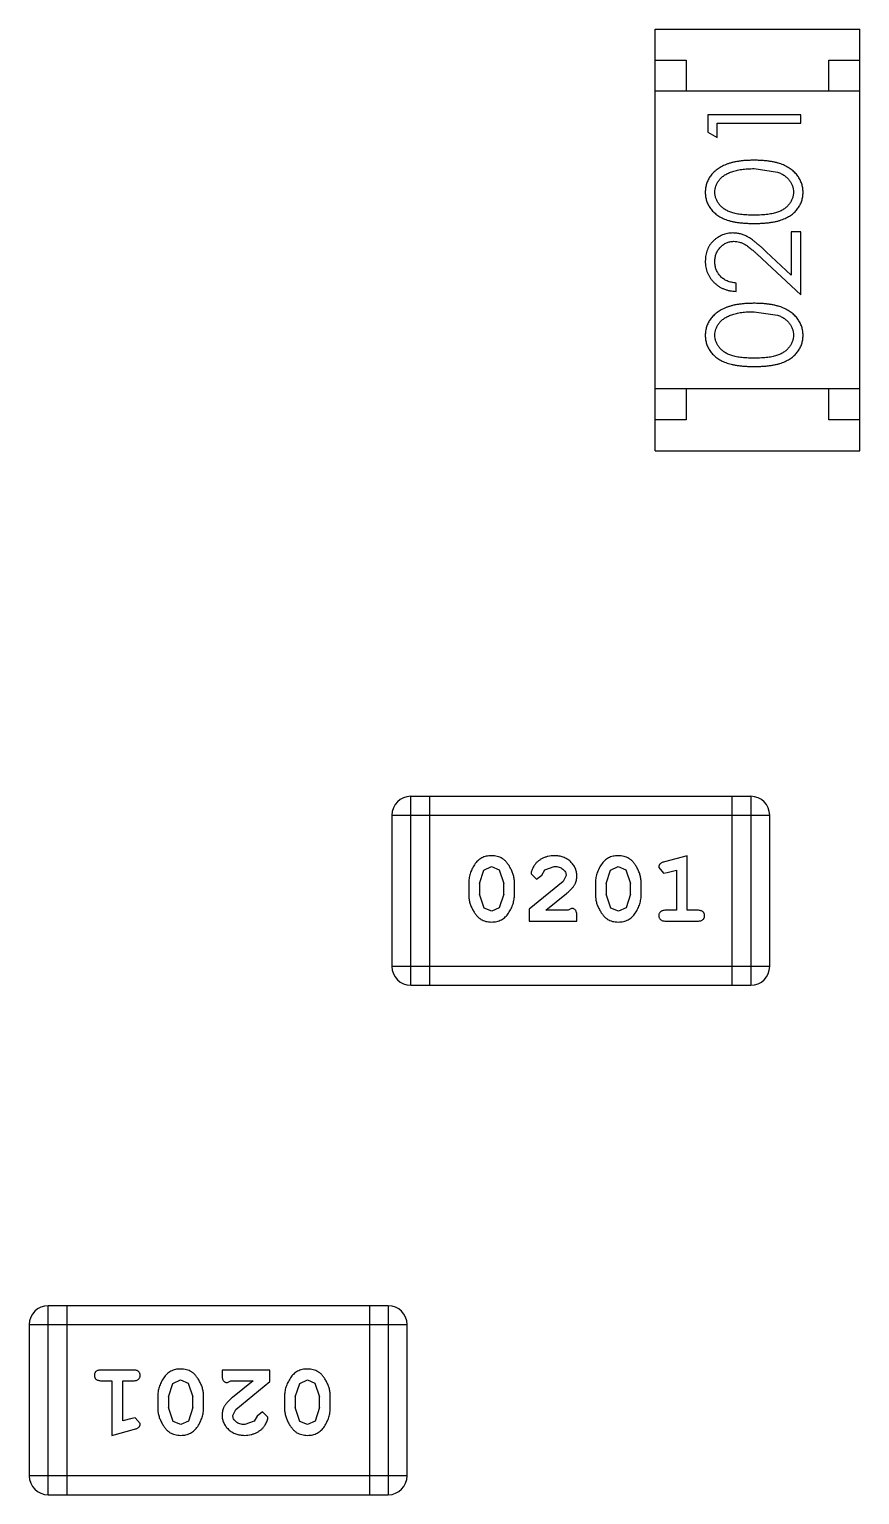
# Model space of a CAD drawing. Header units: inches. Extents: x 4.1 to 94, y -51.8 to -2.2.
# Drawn here: x 72.929 to 74.269, y -24.739 to -22.375 of the extents above; entities that cross this region are included whole.
import ezdxf

# ---------------------------------------------------------------- set-up
doc = ezdxf.new("R2010")
doc.units = ezdxf.units.IN
doc.header["$LTSCALE"] = 1.21
doc.header["$MEASUREMENT"] = 0
doc.layers.get('0').update_dxf_attribs({"linetype": 'CONTINUOUS'})

msp = doc.modelspace()

# ---------------------------------------------------------------- linework, layer by layer
at = {"color": 7, "linetype": 'Continuous'}
for p, q in [((73.9392, -23.0552), (73.9392, -22.3752)), ((73.9392, -22.3752), (74.2692, -22.3752)), ((74.2692, -23.0552), (74.2692, -22.3752)), ((73.9392, -22.4252), (73.9892, -22.4252)), ((73.9892, -22.4252), (73.9892, -22.4752)), ((74.2192, -22.4752), (74.2192, -22.4252)), ((74.2192, -22.4252), (74.2692, -22.4252)), ((74.2692, -22.4752), (73.9392, -22.4752)), ((74.024, -22.5134), (74.024, -22.5411)), ((74.174, -22.5134), (74.024, -22.5134)), ((74.0393, -22.5499), (74.0393, -22.5268)), ((74.0393, -22.5268), (74.174, -22.5268)), ((74.174, -22.5268), (74.174, -22.5134)), ((74.024, -22.5411), (74.0393, -22.5499)), ((74.099, -22.5999), (74.1367, -22.6056)), ((74.1586, -22.7018), (74.1586, -22.7716)), ((74.174, -22.7018), (74.1586, -22.7018)), ((74.174, -22.8037), (74.174, -22.7018)), ((74.1586, -22.7716), (74.1185, -22.7341)), ((74.1119, -22.7456), (74.174, -22.8037)), ((74.0701, -22.798), (74.0701, -22.7845)), ((74.099, -22.8307), (74.1367, -22.8363)), ((74.2692, -22.9552), (73.9392, -22.9552)), ((73.9892, -22.9552), (73.9892, -23.0052)), ((74.2192, -23.0052), (74.2192, -22.9552)), ((73.9892, -23.0052), (73.9392, -23.0052)), ((74.2692, -23.0052), (74.2192, -23.0052)), ((73.9392, -23.0552), (74.2692, -23.0552)), ((73.5449, -23.9174), (73.5449, -23.6126)), ((74.0935, -23.6126), (73.5449, -23.6126)), ((73.5754, -23.9174), (73.5754, -23.6126)), ((74.063, -23.6126), (74.063, -23.9174)), ((74.0935, -23.6126), (74.0935, -23.9174)), ((73.5144, -23.643), (73.5144, -23.8869)), ((73.5144, -23.643), (74.124, -23.643)), ((74.124, -23.8869), (74.124, -23.643)), ((73.9907, -23.7083), (73.9541, -23.7182)), ((73.9907, -23.7964), (73.9907, -23.7083)), ((73.6556, -23.7532), (73.6628, -23.7314)), ((73.6628, -23.7314), (73.6752, -23.7256)), ((73.6752, -23.7256), (73.6873, -23.7309)), ((73.6873, -23.7309), (73.6949, -23.7532)), ((73.7563, -23.7395), (73.7612, -23.731)), ((73.7612, -23.731), (73.7761, -23.7256)), ((73.8601, -23.7532), (73.8674, -23.7314)), ((73.8674, -23.7314), (73.8797, -23.7256)), ((73.8797, -23.7256), (73.8919, -23.7309)), ((73.8919, -23.7309), (73.8994, -23.7532)), ((73.9451, -23.7274), (73.9529, -23.7366)), ((73.9584, -23.7356), (73.9734, -23.7315)), ((73.9734, -23.7315), (73.9734, -23.7964)), ((73.6383, -23.7529), (73.6383, -23.7707)), ((73.6556, -23.7532), (73.6556, -23.7704)), ((73.6949, -23.7704), (73.6949, -23.7532)), ((73.7122, -23.7707), (73.7122, -23.7529)), ((73.7908, -23.7499), (73.7358, -23.7948)), ((73.739, -23.7377), (73.7478, -23.7461)), ((73.7478, -23.7461), (73.7563, -23.7395)), ((73.7956, -23.7402), (73.7908, -23.7499)), ((73.8428, -23.7529), (73.8428, -23.7707)), ((73.8601, -23.7532), (73.8601, -23.7704)), ((73.8994, -23.7704), (73.8994, -23.7532)), ((73.9167, -23.7707), (73.9167, -23.7529)), ((73.9529, -23.7366), (73.9584, -23.7356)), ((73.6632, -23.7927), (73.6556, -23.7704)), ((73.6949, -23.7704), (73.6877, -23.7922)), ((73.7626, -23.7964), (73.7961, -23.7694)), ((73.8677, -23.7927), (73.8601, -23.7704)), ((73.8994, -23.7704), (73.8922, -23.7922)), ((73.6754, -23.798), (73.6632, -23.7927)), ((73.6877, -23.7922), (73.6754, -23.798)), ((73.7358, -23.7948), (73.7358, -23.8137)), ((73.7987, -23.7964), (73.7626, -23.7964)), ((73.8043, -23.7933), (73.7987, -23.7964)), ((73.8799, -23.798), (73.8677, -23.7927)), ((73.8922, -23.7922), (73.8799, -23.798)), ((73.9734, -23.7964), (73.9561, -23.7964)), ((74.008, -23.7964), (73.9907, -23.7964)), ((73.7358, -23.8137), (73.8129, -23.8137)), ((73.8129, -23.8137), (73.8129, -23.8059)), ((73.9561, -23.8137), (74.008, -23.8137)), ((74.124, -23.8869), (73.5144, -23.8869)), ((73.5449, -23.9174), (74.0935, -23.9174)), ((72.9598, -24.7391), (72.9598, -24.4343)), ((73.5085, -24.4343), (72.9598, -24.4343)), ((72.9903, -24.7391), (72.9903, -24.4343)), ((73.478, -24.4343), (73.478, -24.7391)), ((73.5085, -24.4343), (73.5085, -24.7391)), ((72.9293, -24.4648), (72.9293, -24.7087)), ((72.9293, -24.4648), (73.5389, -24.4648)), ((73.5389, -24.7087), (73.5389, -24.4648)), ((73.0973, -24.538), (73.0454, -24.538)), ((73.2404, -24.538), (73.2404, -24.5458)), ((73.3175, -24.538), (73.2404, -24.538)), ((73.3175, -24.5568), (73.3175, -24.538)), ((73.0454, -24.5553), (73.0627, -24.5553)), ((73.0627, -24.5553), (73.0627, -24.6434)), ((73.08, -24.6202), (73.08, -24.5553)), ((73.08, -24.5553), (73.0973, -24.5553)), ((73.1539, -24.5813), (73.1612, -24.5595)), ((73.1612, -24.5595), (73.1734, -24.5537)), ((73.1734, -24.5537), (73.1856, -24.559)), ((73.1856, -24.559), (73.1932, -24.5813)), ((73.2491, -24.5584), (73.2546, -24.5553)), ((73.2546, -24.5553), (73.2908, -24.5553)), ((73.2908, -24.5553), (73.2572, -24.5823)), ((73.2625, -24.6018), (73.3175, -24.5568)), ((73.3584, -24.5813), (73.3657, -24.5595)), ((73.3657, -24.5595), (73.378, -24.5537)), ((73.378, -24.5537), (73.3901, -24.559)), ((73.3901, -24.559), (73.3977, -24.5813)), ((73.1366, -24.581), (73.1366, -24.5988)), ((73.1539, -24.5813), (73.1539, -24.5985)), ((73.1932, -24.5985), (73.1932, -24.5813)), ((73.2105, -24.5988), (73.2105, -24.581)), ((73.3411, -24.581), (73.3411, -24.5988)), ((73.3584, -24.5813), (73.3584, -24.5985)), ((73.3977, -24.5985), (73.3977, -24.5813)), ((73.415, -24.5988), (73.415, -24.581)), ((73.1615, -24.6208), (73.1539, -24.5985)), ((73.1932, -24.5985), (73.186, -24.6203)), ((73.2577, -24.6115), (73.2625, -24.6018)), ((73.3055, -24.6056), (73.2971, -24.6122)), ((73.3144, -24.614), (73.3055, -24.6056)), ((73.366, -24.6208), (73.3584, -24.5985)), ((73.3977, -24.5985), (73.3905, -24.6203)), ((73.095, -24.6161), (73.08, -24.6202)), ((73.1004, -24.6151), (73.095, -24.6161)), ((73.1083, -24.6243), (73.1004, -24.6151)), ((73.1736, -24.6261), (73.1615, -24.6208)), ((73.186, -24.6203), (73.1736, -24.6261)), ((73.2921, -24.6207), (73.2772, -24.6261)), ((73.2971, -24.6122), (73.2921, -24.6207)), ((73.3781, -24.6261), (73.366, -24.6208)), ((73.3905, -24.6203), (73.3781, -24.6261)), ((73.0627, -24.6434), (73.0992, -24.6335)), ((73.5389, -24.7087), (72.9293, -24.7087)), ((72.9598, -24.7391), (73.5085, -24.7391))]:
    msp.add_line(p, q, dxfattribs=at)
for centre, start, end in [((73.5449, -23.643), 90, 180), ((74.0935, -23.643), 0, 90), ((73.5449, -23.8869), 180, 270), ((74.0935, -23.8869), 270, 0), ((72.9598, -24.4648), 90, 180), ((73.5085, -24.4648), 0, 90), ((72.9598, -24.7087), 180, 270), ((73.5085, -24.7087), 270, 0)]:
    msp.add_arc(centre, 0.0305, start, end, dxfattribs=at)
for points, knots in [([(74.099, -22.5864), (74.0967, -22.5865), (74.0922, -22.5865), (74.0857, -22.5868), (74.0795, -22.5873), (74.0736, -22.5881), (74.0681, -22.5891), (74.063, -22.5902), (74.0583, -22.5916), (74.0538, -22.5932), (74.0498, -22.595), (74.0459, -22.5969), (74.0424, -22.5991), (74.0391, -22.6013), (74.036, -22.6037), (74.0332, -22.6063), (74.0307, -22.609), (74.0285, -22.6119), (74.0265, -22.6149), (74.0248, -22.618), (74.0233, -22.6211), (74.0222, -22.6244), (74.0212, -22.6277), (74.0206, -22.6311), (74.0202, -22.6346), (74.0201, -22.637), (74.0201, -22.6382)], [0, 0, 0, 0, 0.065278, 0.127205, 0.186168, 0.241675, 0.294115, 0.343609, 0.390387, 0.434463, 0.476646, 0.517002, 0.555936, 0.593716, 0.630057, 0.665601, 0.700745, 0.734917, 0.768681, 0.802087, 0.834849, 0.867433, 0.900138, 0.932806, 0.966212, 1, 1, 1, 1]), ([(74.1778, -22.6382), (74.1778, -22.637), (74.1778, -22.6346), (74.1773, -22.6311), (74.1767, -22.6277), (74.1757, -22.6243), (74.1745, -22.6211), (74.1731, -22.6179), (74.1713, -22.6148), (74.1693, -22.6118), (74.1671, -22.6089), (74.1645, -22.6062), (74.1618, -22.6036), (74.1587, -22.6012), (74.1554, -22.5989), (74.1519, -22.5968), (74.1481, -22.5949), (74.144, -22.5931), (74.1396, -22.5915), (74.1348, -22.5902), (74.1298, -22.589), (74.1243, -22.5881), (74.1185, -22.5874), (74.1123, -22.5868), (74.1058, -22.5865), (74.1013, -22.5865), (74.099, -22.5864)], [0, 0, 0, 0, 0.033824, 0.067298, 0.10028, 0.133019, 0.165736, 0.198792, 0.232372, 0.266409, 0.301016, 0.336196, 0.371972, 0.408574, 0.446394, 0.485225, 0.525372, 0.567224, 0.611081, 0.65775, 0.70702, 0.759235, 0.814484, 0.873227, 0.934937, 1, 1, 1, 1]), ([(74.0355, -22.6378), (74.0356, -22.6361), (74.0358, -22.6328), (74.037, -22.628), (74.0391, -22.6233), (74.0415, -22.6196), (74.0438, -22.6167), (74.0458, -22.6147), (74.048, -22.6127), (74.0505, -22.6109), (74.0532, -22.6092), (74.0561, -22.6077), (74.0593, -22.6062), (74.0627, -22.6049), (74.0664, -22.6037), (74.0703, -22.6027), (74.0745, -22.6019), (74.0789, -22.6011), (74.0836, -22.6006), (74.0885, -22.6001), (74.0936, -22.6), (74.0972, -22.5999), (74.099, -22.5999)], [0, 0, 0, 0, 0.059689, 0.119507, 0.181075, 0.246162, 0.279894, 0.314468, 0.350403, 0.387474, 0.426147, 0.466624, 0.508745, 0.553328, 0.600058, 0.649177, 0.700552, 0.754894, 0.811825, 0.871514, 0.934319, 1, 1, 1, 1]), ([(74.1367, -22.6056), (74.1377, -22.606), (74.1398, -22.6067), (74.1427, -22.6081), (74.1454, -22.6095), (74.1479, -22.6111), (74.1503, -22.6129), (74.1524, -22.6147), (74.1543, -22.6167), (74.1565, -22.6195), (74.1589, -22.6232), (74.1609, -22.6279), (74.1622, -22.6328), (74.1624, -22.6361), (74.1624, -22.6378)], [0, 0, 0, 0, 0.075949, 0.148549, 0.218996, 0.286119, 0.351826, 0.416074, 0.478265, 0.540325, 0.660405, 0.774606, 0.887187, 1, 1, 1, 1]), ([(74.0201, -22.6382), (74.0201, -22.6394), (74.0202, -22.6417), (74.0206, -22.6452), (74.0212, -22.6486), (74.0222, -22.6518), (74.0233, -22.6551), (74.0248, -22.6582), (74.0265, -22.6612), (74.0285, -22.6642), (74.0307, -22.667), (74.0331, -22.6696), (74.0359, -22.6721), (74.0388, -22.6744), (74.042, -22.6766), (74.0455, -22.6786), (74.0492, -22.6804), (74.0531, -22.6821), (74.0574, -22.6836), (74.0621, -22.6849), (74.0672, -22.686), (74.0728, -22.6868), (74.0788, -22.6875), (74.0851, -22.688), (74.0919, -22.6883), (74.0966, -22.6883), (74.099, -22.6884)], [0, 0, 0, 0, 0.033742, 0.066533, 0.099153, 0.13154, 0.164087, 0.196563, 0.229707, 0.263315, 0.297504, 0.331686, 0.366482, 0.4021, 0.438958, 0.476748, 0.515985, 0.556589, 0.599519, 0.645765, 0.695487, 0.748721, 0.805687, 0.866754, 0.931405, 1, 1, 1, 1]), ([(74.099, -22.6749), (74.0969, -22.6749), (74.093, -22.6749), (74.0874, -22.6746), (74.0821, -22.6743), (74.0772, -22.6738), (74.0727, -22.6732), (74.0685, -22.6723), (74.0648, -22.6714), (74.0614, -22.6703), (74.0582, -22.6691), (74.0553, -22.6677), (74.0526, -22.6662), (74.0501, -22.6646), (74.0478, -22.6629), (74.0457, -22.661), (74.0437, -22.659), (74.0415, -22.6561), (74.0391, -22.6523), (74.037, -22.6476), (74.0358, -22.6427), (74.0356, -22.6394), (74.0355, -22.6378)], [0, 0, 0, 0, 0.073302, 0.142286, 0.206253, 0.266017, 0.321612, 0.372532, 0.419497, 0.462398, 0.502825, 0.541489, 0.579034, 0.615143, 0.650298, 0.684912, 0.718701, 0.752189, 0.817245, 0.879117, 0.939613, 1, 1, 1, 1]), ([(74.1624, -22.6378), (74.1623, -22.6394), (74.1622, -22.6427), (74.1609, -22.6476), (74.1588, -22.6523), (74.1564, -22.6561), (74.1541, -22.6589), (74.1522, -22.661), (74.15, -22.6629), (74.1477, -22.6647), (74.1452, -22.6663), (74.1425, -22.6678), (74.1396, -22.6691), (74.1365, -22.6704), (74.1331, -22.6715), (74.1293, -22.6724), (74.1252, -22.6731), (74.1207, -22.6738), (74.1158, -22.6743), (74.1105, -22.6746), (74.1049, -22.6749), (74.101, -22.6749), (74.099, -22.6749)], [0, 0, 0, 0, 0.060034, 0.120278, 0.182348, 0.247919, 0.281641, 0.315701, 0.350322, 0.385703, 0.421819, 0.459196, 0.497866, 0.538301, 0.58121, 0.628183, 0.679403, 0.734699, 0.794074, 0.858416, 0.927049, 1, 1, 1, 1]), ([(74.099, -22.6884), (74.1014, -22.6883), (74.106, -22.6883), (74.1128, -22.688), (74.1192, -22.6875), (74.1251, -22.6868), (74.1306, -22.6859), (74.1358, -22.6848), (74.1405, -22.6835), (74.1448, -22.682), (74.1488, -22.6803), (74.1526, -22.6785), (74.156, -22.6764), (74.1592, -22.6743), (74.1622, -22.672), (74.1649, -22.6695), (74.1674, -22.6668), (74.1696, -22.664), (74.1715, -22.6611), (74.1732, -22.6581), (74.1746, -22.655), (74.1758, -22.6518), (74.1767, -22.6485), (74.1773, -22.6452), (74.1777, -22.6417), (74.1778, -22.6394), (74.1778, -22.6382)], [0, 0, 0, 0, 0.068113, 0.132564, 0.193427, 0.250218, 0.303569, 0.353576, 0.400235, 0.443586, 0.484619, 0.524292, 0.56238, 0.599049, 0.63494, 0.669782, 0.704009, 0.737842, 0.771098, 0.803896, 0.836415, 0.868639, 0.900715, 0.933378, 0.966213, 1, 1, 1, 1]), ([(74.0647, -22.7037), (74.0632, -22.7038), (74.0603, -22.7039), (74.056, -22.7045), (74.0518, -22.7055), (74.0478, -22.7068), (74.044, -22.7086), (74.0403, -22.7108), (74.0367, -22.7133), (74.0334, -22.7162), (74.0302, -22.7194), (74.0275, -22.723), (74.0252, -22.7267), (74.0233, -22.7307), (74.0219, -22.735), (74.0209, -22.7395), (74.0202, -22.7442), (74.0202, -22.7474), (74.0201, -22.7491)], [0, 0, 0, 0, 0.06271, 0.123347, 0.183401, 0.242828, 0.302097, 0.36242, 0.423725, 0.487032, 0.550491, 0.612709, 0.674265, 0.73617, 0.799211, 0.863483, 0.930525, 1, 1, 1, 1]), ([(74.0355, -22.7498), (74.0355, -22.7486), (74.0356, -22.7464), (74.036, -22.7432), (74.0367, -22.7401), (74.0377, -22.7371), (74.039, -22.7343), (74.0405, -22.7316), (74.0424, -22.729), (74.0444, -22.7266), (74.0467, -22.7244), (74.0492, -22.7225), (74.0517, -22.7209), (74.0543, -22.7195), (74.0571, -22.7185), (74.0599, -22.7178), (74.0629, -22.7173), (74.0649, -22.7172), (74.0659, -22.7172)], [0, 0, 0, 0, 0.068027, 0.133505, 0.19695, 0.26027, 0.322741, 0.384982, 0.448465, 0.513424, 0.578224, 0.640011, 0.700094, 0.760067, 0.819012, 0.877878, 0.938035, 1, 1, 1, 1]), ([(74.1185, -22.7341), (74.117, -22.7327), (74.114, -22.7299), (74.1097, -22.7259), (74.1055, -22.7224), (74.1016, -22.7192), (74.098, -22.7163), (74.0946, -22.7139), (74.0915, -22.7118), (74.0877, -22.7094), (74.0829, -22.7071), (74.077, -22.7052), (74.0709, -22.704), (74.0668, -22.7038), (74.0647, -22.7037)], [0, 0, 0, 0, 0.09953, 0.192079, 0.277712, 0.357454, 0.429648, 0.495771, 0.555538, 0.608657, 0.707578, 0.804328, 0.901298, 1, 1, 1, 1]), ([(74.0659, -22.7172), (74.0675, -22.7173), (74.0708, -22.7174), (74.0756, -22.7184), (74.0802, -22.7201), (74.084, -22.7221), (74.0871, -22.7242), (74.0898, -22.726), (74.0927, -22.7284), (74.096, -22.731), (74.0996, -22.7341), (74.1034, -22.7376), (74.1076, -22.7414), (74.1104, -22.7442), (74.1119, -22.7456)], [0, 0, 0, 0, 0.088014, 0.174976, 0.2638, 0.355443, 0.406413, 0.465519, 0.533076, 0.609353, 0.693899, 0.787171, 0.889197, 1, 1, 1, 1]), ([(74.0201, -22.7491), (74.0201, -22.7507), (74.0202, -22.754), (74.0209, -22.7589), (74.022, -22.7635), (74.0235, -22.7679), (74.0256, -22.7721), (74.028, -22.7761), (74.0308, -22.78), (74.0341, -22.7835), (74.0377, -22.7868), (74.0416, -22.7897), (74.0458, -22.7921), (74.0502, -22.7941), (74.0548, -22.7958), (74.0597, -22.7969), (74.0648, -22.7977), (74.0683, -22.7979), (74.0701, -22.798)], [0, 0, 0, 0, 0.06445, 0.126725, 0.187421, 0.247417, 0.306749, 0.366595, 0.427749, 0.490235, 0.553031, 0.614805, 0.676505, 0.738096, 0.801021, 0.864897, 0.931209, 1, 1, 1, 1]), ([(74.0701, -22.7845), (74.0688, -22.7844), (74.0662, -22.7841), (74.0624, -22.7834), (74.0588, -22.7825), (74.0555, -22.7812), (74.0524, -22.7797), (74.0496, -22.778), (74.0469, -22.776), (74.0446, -22.7737), (74.0424, -22.7712), (74.0406, -22.7686), (74.039, -22.7659), (74.0377, -22.7629), (74.0367, -22.7598), (74.036, -22.7566), (74.0356, -22.7532), (74.0355, -22.7509), (74.0355, -22.7498)], [0, 0, 0, 0, 0.073648, 0.143686, 0.210962, 0.275557, 0.338064, 0.399311, 0.4594, 0.51934, 0.579024, 0.637809, 0.695959, 0.754122, 0.813113, 0.873453, 0.935561, 1, 1, 1, 1]), ([(74.099, -22.8172), (74.0967, -22.8172), (74.0922, -22.8173), (74.0857, -22.8176), (74.0795, -22.8181), (74.0736, -22.8189), (74.0681, -22.8198), (74.063, -22.821), (74.0583, -22.8224), (74.0538, -22.824), (74.0498, -22.8258), (74.0459, -22.8277), (74.0424, -22.8298), (74.0391, -22.8321), (74.036, -22.8345), (74.0332, -22.8371), (74.0307, -22.8398), (74.0285, -22.8427), (74.0265, -22.8456), (74.0248, -22.8487), (74.0233, -22.8519), (74.0222, -22.8552), (74.0212, -22.8585), (74.0206, -22.8619), (74.0202, -22.8654), (74.0201, -22.8678), (74.0201, -22.869)], [0, 0, 0, 0, 0.065278, 0.127205, 0.186168, 0.241675, 0.294115, 0.343609, 0.390387, 0.434463, 0.476646, 0.517002, 0.555936, 0.593716, 0.630057, 0.665601, 0.700745, 0.734917, 0.768681, 0.802087, 0.834849, 0.867433, 0.900138, 0.932806, 0.966212, 1, 1, 1, 1]), ([(74.0355, -22.8685), (74.0356, -22.8669), (74.0358, -22.8636), (74.037, -22.8588), (74.0391, -22.8541), (74.0415, -22.8503), (74.0438, -22.8475), (74.0458, -22.8454), (74.048, -22.8435), (74.0505, -22.8417), (74.0532, -22.84), (74.0561, -22.8384), (74.0593, -22.837), (74.0627, -22.8357), (74.0664, -22.8345), (74.0703, -22.8334), (74.0745, -22.8326), (74.0789, -22.8319), (74.0836, -22.8314), (74.0885, -22.8309), (74.0936, -22.8307), (74.0972, -22.8307), (74.099, -22.8307)], [0, 0, 0, 0, 0.059689, 0.119507, 0.181075, 0.246162, 0.279894, 0.314468, 0.350403, 0.387474, 0.426147, 0.466624, 0.508745, 0.553328, 0.600058, 0.649177, 0.700552, 0.754894, 0.811825, 0.871514, 0.934319, 1, 1, 1, 1]), ([(74.1778, -22.869), (74.1778, -22.8678), (74.1778, -22.8654), (74.1773, -22.8619), (74.1767, -22.8585), (74.1757, -22.8551), (74.1745, -22.8519), (74.1731, -22.8487), (74.1713, -22.8456), (74.1693, -22.8426), (74.1671, -22.8397), (74.1645, -22.8369), (74.1618, -22.8343), (74.1587, -22.8319), (74.1554, -22.8297), (74.1519, -22.8276), (74.1481, -22.8257), (74.144, -22.8239), (74.1396, -22.8223), (74.1348, -22.821), (74.1298, -22.8198), (74.1243, -22.8188), (74.1185, -22.8181), (74.1123, -22.8176), (74.1058, -22.8173), (74.1013, -22.8172), (74.099, -22.8172)], [0, 0, 0, 0, 0.033824, 0.067298, 0.10028, 0.133019, 0.165736, 0.198792, 0.232372, 0.266409, 0.301016, 0.336196, 0.371972, 0.408574, 0.446394, 0.485225, 0.525372, 0.567224, 0.611081, 0.65775, 0.70702, 0.759235, 0.814484, 0.873227, 0.934937, 1, 1, 1, 1]), ([(74.1367, -22.8363), (74.1377, -22.8367), (74.1398, -22.8375), (74.1427, -22.8388), (74.1454, -22.8403), (74.1479, -22.8419), (74.1503, -22.8436), (74.1524, -22.8455), (74.1543, -22.8475), (74.1565, -22.8503), (74.1589, -22.854), (74.1609, -22.8587), (74.1622, -22.8636), (74.1624, -22.8669), (74.1624, -22.8685)], [0, 0, 0, 0, 0.075949, 0.148549, 0.218996, 0.286119, 0.351826, 0.416074, 0.478265, 0.540325, 0.660405, 0.774606, 0.887187, 1, 1, 1, 1]), ([(74.0201, -22.869), (74.0201, -22.8702), (74.0202, -22.8725), (74.0206, -22.876), (74.0212, -22.8793), (74.0222, -22.8826), (74.0233, -22.8858), (74.0248, -22.8889), (74.0265, -22.892), (74.0285, -22.8949), (74.0307, -22.8977), (74.0331, -22.9004), (74.0359, -22.9029), (74.0388, -22.9052), (74.042, -22.9073), (74.0455, -22.9094), (74.0492, -22.9112), (74.0531, -22.9129), (74.0574, -22.9143), (74.0621, -22.9156), (74.0672, -22.9167), (74.0728, -22.9176), (74.0788, -22.9183), (74.0851, -22.9188), (74.0919, -22.9191), (74.0966, -22.9191), (74.099, -22.9191)], [0, 0, 0, 0, 0.033742, 0.066533, 0.099153, 0.13154, 0.164087, 0.196563, 0.229707, 0.263315, 0.297504, 0.331686, 0.366482, 0.4021, 0.438958, 0.476748, 0.515985, 0.556589, 0.599519, 0.645765, 0.695487, 0.748721, 0.805687, 0.866754, 0.931405, 1, 1, 1, 1]), ([(74.099, -22.9057), (74.0969, -22.9057), (74.093, -22.9057), (74.0874, -22.9054), (74.0821, -22.9051), (74.0772, -22.9045), (74.0727, -22.9039), (74.0685, -22.9031), (74.0648, -22.9022), (74.0614, -22.9011), (74.0582, -22.8999), (74.0553, -22.8985), (74.0526, -22.897), (74.0501, -22.8954), (74.0478, -22.8936), (74.0457, -22.8917), (74.0437, -22.8897), (74.0415, -22.8869), (74.0391, -22.8831), (74.037, -22.8784), (74.0358, -22.8735), (74.0356, -22.8702), (74.0355, -22.8685)], [0, 0, 0, 0, 0.073302, 0.142286, 0.206253, 0.266017, 0.321612, 0.372532, 0.419497, 0.462398, 0.502825, 0.541489, 0.579034, 0.615143, 0.650298, 0.684912, 0.718701, 0.752189, 0.817245, 0.879117, 0.939613, 1, 1, 1, 1]), ([(74.1624, -22.8685), (74.1623, -22.8702), (74.1622, -22.8735), (74.1609, -22.8784), (74.1588, -22.8831), (74.1564, -22.8869), (74.1541, -22.8897), (74.1522, -22.8918), (74.15, -22.8937), (74.1477, -22.8954), (74.1452, -22.8971), (74.1425, -22.8985), (74.1396, -22.8999), (74.1365, -22.9011), (74.1331, -22.9022), (74.1293, -22.9031), (74.1252, -22.9039), (74.1207, -22.9046), (74.1158, -22.905), (74.1105, -22.9054), (74.1049, -22.9057), (74.101, -22.9057), (74.099, -22.9057)], [0, 0, 0, 0, 0.060034, 0.120278, 0.182348, 0.247919, 0.281641, 0.315701, 0.350322, 0.385703, 0.421819, 0.459196, 0.497866, 0.538301, 0.58121, 0.628183, 0.679403, 0.734699, 0.794074, 0.858416, 0.927049, 1, 1, 1, 1]), ([(74.099, -22.9191), (74.1014, -22.9191), (74.106, -22.9191), (74.1128, -22.9188), (74.1192, -22.9183), (74.1251, -22.9176), (74.1306, -22.9167), (74.1358, -22.9156), (74.1405, -22.9143), (74.1448, -22.9128), (74.1488, -22.9111), (74.1526, -22.9092), (74.156, -22.9072), (74.1592, -22.905), (74.1622, -22.9027), (74.1649, -22.9003), (74.1674, -22.8976), (74.1696, -22.8948), (74.1715, -22.8919), (74.1732, -22.8889), (74.1746, -22.8858), (74.1758, -22.8826), (74.1767, -22.8793), (74.1773, -22.876), (74.1777, -22.8725), (74.1778, -22.8702), (74.1778, -22.869)], [0, 0, 0, 0, 0.068113, 0.132564, 0.193427, 0.250218, 0.303569, 0.353576, 0.400235, 0.443586, 0.484619, 0.524292, 0.56238, 0.599049, 0.63494, 0.669782, 0.704009, 0.737842, 0.771098, 0.803896, 0.836415, 0.868639, 0.900715, 0.933378, 0.966213, 1, 1, 1, 1]), ([(73.6751, -23.7083), (73.6736, -23.7084), (73.6708, -23.7084), (73.6668, -23.7092), (73.6629, -23.7103), (73.6593, -23.7119), (73.656, -23.7139), (73.653, -23.7164), (73.6502, -23.7194), (73.6477, -23.7228), (73.6455, -23.7264), (73.6436, -23.7301), (73.642, -23.7338), (73.6406, -23.7375), (73.6396, -23.7413), (73.6388, -23.7452), (73.6384, -23.749), (73.6383, -23.7516), (73.6383, -23.7529)], [0, 0, 0, 0, 0.06692, 0.130834, 0.19258, 0.252759, 0.312631, 0.373411, 0.436359, 0.501894, 0.568244, 0.632472, 0.69556, 0.757163, 0.818592, 0.878885, 0.939235, 1, 1, 1, 1]), ([(73.7122, -23.7529), (73.7122, -23.7519), (73.7122, -23.7497), (73.7119, -23.7465), (73.7113, -23.7434), (73.7107, -23.7403), (73.7097, -23.7372), (73.7086, -23.7342), (73.7073, -23.7313), (73.7058, -23.7284), (73.7042, -23.7257), (73.7026, -23.7231), (73.7009, -23.7208), (73.6993, -23.7187), (73.6976, -23.7168), (73.6959, -23.7152), (73.6941, -23.7137), (73.6918, -23.7122), (73.6886, -23.7106), (73.6844, -23.7093), (73.6799, -23.7085), (73.6767, -23.7084), (73.6751, -23.7083)], [0, 0, 0, 0, 0.049855, 0.099516, 0.148482, 0.19758, 0.246804, 0.296268, 0.346517, 0.397047, 0.446826, 0.49336, 0.537801, 0.579207, 0.617974, 0.654833, 0.689171, 0.722088, 0.786392, 0.853518, 0.924186, 1, 1, 1, 1]), ([(73.7762, -23.7083), (73.7745, -23.7084), (73.7712, -23.7085), (73.7662, -23.7094), (73.7615, -23.7108), (73.757, -23.7128), (73.7529, -23.7152), (73.7492, -23.7181), (73.7461, -23.7213), (73.7435, -23.7249), (73.7416, -23.7285), (73.7401, -23.7318), (73.7392, -23.7348), (73.739, -23.7368), (73.739, -23.7377)], [0, 0, 0, 0, 0.098286, 0.193983, 0.289056, 0.384352, 0.477435, 0.566197, 0.652355, 0.737986, 0.818188, 0.887401, 0.94802, 1, 1, 1, 1]), ([(73.8129, -23.7411), (73.8129, -23.74), (73.8128, -23.7378), (73.8123, -23.7345), (73.8115, -23.7314), (73.8104, -23.7285), (73.8089, -23.7256), (73.8071, -23.7229), (73.805, -23.7203), (73.8026, -23.7179), (73.8, -23.7156), (73.7971, -23.7137), (73.7941, -23.712), (73.7909, -23.7106), (73.7875, -23.7096), (73.7839, -23.7088), (73.7801, -23.7084), (73.7775, -23.7084), (73.7762, -23.7083)], [0, 0, 0, 0, 0.060981, 0.120256, 0.178148, 0.236115, 0.293993, 0.352864, 0.413358, 0.476056, 0.539296, 0.602396, 0.665116, 0.728325, 0.792919, 0.859317, 0.928302, 1, 1, 1, 1]), ([(73.8796, -23.7083), (73.8782, -23.7084), (73.8753, -23.7084), (73.8713, -23.7092), (73.8674, -23.7103), (73.8638, -23.7119), (73.8606, -23.7139), (73.8575, -23.7164), (73.8547, -23.7194), (73.8523, -23.7228), (73.8501, -23.7264), (73.8481, -23.7301), (73.8465, -23.7338), (73.8451, -23.7375), (73.8441, -23.7413), (73.8433, -23.7452), (73.8429, -23.749), (73.8428, -23.7516), (73.8428, -23.7529)], [0, 0, 0, 0, 0.06692, 0.130834, 0.19258, 0.252759, 0.312631, 0.373411, 0.436359, 0.501894, 0.568244, 0.632472, 0.69556, 0.757163, 0.818592, 0.878885, 0.939235, 1, 1, 1, 1]), ([(73.9167, -23.7529), (73.9167, -23.7519), (73.9167, -23.7497), (73.9164, -23.7465), (73.9158, -23.7434), (73.9152, -23.7403), (73.9143, -23.7372), (73.9131, -23.7342), (73.9119, -23.7313), (73.9104, -23.7284), (73.9087, -23.7257), (73.9071, -23.7231), (73.9055, -23.7208), (73.9038, -23.7187), (73.9021, -23.7168), (73.9004, -23.7152), (73.8986, -23.7137), (73.8963, -23.7122), (73.8931, -23.7106), (73.8889, -23.7093), (73.8844, -23.7085), (73.8812, -23.7084), (73.8796, -23.7083)], [0, 0, 0, 0, 0.049855, 0.099516, 0.148482, 0.19758, 0.246804, 0.296268, 0.346517, 0.397047, 0.446826, 0.49336, 0.537801, 0.579207, 0.617974, 0.654833, 0.689171, 0.722088, 0.786392, 0.853518, 0.924186, 1, 1, 1, 1]), ([(73.7761, -23.7256), (73.7775, -23.7257), (73.7802, -23.7258), (73.784, -23.7266), (73.7874, -23.728), (73.7903, -23.7299), (73.7926, -23.7322), (73.7944, -23.7346), (73.7954, -23.7374), (73.7955, -23.7392), (73.7956, -23.7402)], [0, 0, 0, 0, 0.156344, 0.299348, 0.4327, 0.561, 0.682299, 0.791883, 0.89611, 1, 1, 1, 1]), ([(73.9541, -23.7182), (73.9532, -23.7185), (73.9517, -23.7189), (73.9496, -23.7198), (73.948, -23.7207), (73.9468, -23.7217), (73.946, -23.7229), (73.9454, -23.7242), (73.9451, -23.7257), (73.9451, -23.7268), (73.9451, -23.7274)], [0, 0, 0, 0, 0.187321, 0.344927, 0.475328, 0.579604, 0.674244, 0.773631, 0.882025, 1, 1, 1, 1]), ([(73.7961, -23.7694), (73.797, -23.7686), (73.7987, -23.7671), (73.8011, -23.7649), (73.8032, -23.7628), (73.8051, -23.7608), (73.8067, -23.7589), (73.808, -23.7572), (73.8092, -23.7555), (73.8103, -23.7535), (73.8113, -23.7509), (73.8123, -23.7478), (73.8128, -23.7445), (73.8129, -23.7422), (73.8129, -23.7411)], [0, 0, 0, 0, 0.103002, 0.197728, 0.285279, 0.365235, 0.437224, 0.502446, 0.560545, 0.611446, 0.707576, 0.80349, 0.900532, 1, 1, 1, 1]), ([(73.6383, -23.7707), (73.6383, -23.7718), (73.6383, -23.7739), (73.6387, -23.7771), (73.6391, -23.7802), (73.6398, -23.7833), (73.6407, -23.7863), (73.6418, -23.7893), (73.6431, -23.7923), (73.6446, -23.7952), (73.6461, -23.7979), (73.6478, -23.8004), (73.6494, -23.8028), (73.6511, -23.8049), (73.6528, -23.8067), (73.6545, -23.8084), (73.6562, -23.8098), (73.6586, -23.8114), (73.6617, -23.813), (73.6659, -23.8143), (73.6705, -23.8152), (73.6737, -23.8153), (73.6753, -23.8153)], [0, 0, 0, 0, 0.049886, 0.09882, 0.148132, 0.19689, 0.246038, 0.295176, 0.345305, 0.395692, 0.445312, 0.491875, 0.535813, 0.577009, 0.616081, 0.652689, 0.687585, 0.720206, 0.785062, 0.85223, 0.923759, 1, 1, 1, 1]), ([(73.6753, -23.8153), (73.6768, -23.8153), (73.6796, -23.8152), (73.6837, -23.8145), (73.6875, -23.8134), (73.6911, -23.8118), (73.6944, -23.8097), (73.6975, -23.8072), (73.7003, -23.8043), (73.7027, -23.8009), (73.7049, -23.7973), (73.7069, -23.7936), (73.7085, -23.7899), (73.7099, -23.7861), (73.7109, -23.7823), (73.7117, -23.7785), (73.7121, -23.7746), (73.7122, -23.772), (73.7122, -23.7707)], [0, 0, 0, 0, 0.067217, 0.131051, 0.19272, 0.252824, 0.312745, 0.373449, 0.436041, 0.501494, 0.567761, 0.632087, 0.695096, 0.757109, 0.817993, 0.878657, 0.939311, 1, 1, 1, 1]), ([(73.8428, -23.7707), (73.8428, -23.7718), (73.8429, -23.7739), (73.8432, -23.7771), (73.8436, -23.7802), (73.8443, -23.7833), (73.8452, -23.7863), (73.8464, -23.7893), (73.8476, -23.7923), (73.8491, -23.7952), (73.8507, -23.7979), (73.8523, -23.8004), (73.8539, -23.8028), (73.8556, -23.8049), (73.8573, -23.8067), (73.859, -23.8084), (73.8607, -23.8098), (73.8631, -23.8114), (73.8662, -23.813), (73.8704, -23.8143), (73.875, -23.8152), (73.8782, -23.8153), (73.8798, -23.8153)], [0, 0, 0, 0, 0.049886, 0.09882, 0.148132, 0.19689, 0.246038, 0.295176, 0.345305, 0.395692, 0.445312, 0.491875, 0.535813, 0.577009, 0.616081, 0.652689, 0.687585, 0.720206, 0.785062, 0.85223, 0.923759, 1, 1, 1, 1]), ([(73.8798, -23.8153), (73.8813, -23.8153), (73.8841, -23.8152), (73.8882, -23.8145), (73.892, -23.8134), (73.8956, -23.8118), (73.8989, -23.8097), (73.902, -23.8072), (73.9048, -23.8043), (73.9072, -23.8009), (73.9094, -23.7973), (73.9114, -23.7936), (73.913, -23.7899), (73.9144, -23.7861), (73.9154, -23.7823), (73.9162, -23.7785), (73.9166, -23.7746), (73.9167, -23.772), (73.9167, -23.7707)], [0, 0, 0, 0, 0.067217, 0.131051, 0.19272, 0.252824, 0.312745, 0.373449, 0.436041, 0.501494, 0.567761, 0.632087, 0.695096, 0.757109, 0.817993, 0.878657, 0.939311, 1, 1, 1, 1]), ([(73.8129, -23.8059), (73.8129, -23.8048), (73.8128, -23.8028), (73.8124, -23.8001), (73.8117, -23.7979), (73.8107, -23.7961), (73.8094, -23.7948), (73.8078, -23.7939), (73.8061, -23.7934), (73.8049, -23.7933), (73.8043, -23.7933)], [0, 0, 0, 0, 0.1844, 0.34094, 0.473574, 0.586824, 0.690029, 0.789175, 0.890445, 1, 1, 1, 1]), ([(73.9561, -23.7964), (73.9552, -23.7964), (73.9535, -23.7965), (73.9512, -23.7969), (73.9492, -23.7977), (73.9476, -23.7988), (73.9465, -23.8001), (73.9456, -23.8016), (73.9451, -23.8033), (73.9451, -23.8045), (73.9451, -23.8051)], [0, 0, 0, 0, 0.169102, 0.317658, 0.446239, 0.563118, 0.671828, 0.776546, 0.884858, 1, 1, 1, 1]), ([(73.9451, -23.8051), (73.9451, -23.8057), (73.9451, -23.8069), (73.9457, -23.8086), (73.9465, -23.8101), (73.9476, -23.8114), (73.9492, -23.8125), (73.9512, -23.8132), (73.9535, -23.8137), (73.9552, -23.8137), (73.9561, -23.8137)], [0, 0, 0, 0, 0.115051, 0.223278, 0.329269, 0.437893, 0.554681, 0.682591, 0.83103, 1, 1, 1, 1]), ([(74.019, -23.8051), (74.019, -23.8045), (74.0189, -23.8033), (74.0184, -23.8016), (74.0175, -23.8001), (74.0164, -23.7988), (74.0148, -23.7977), (74.0129, -23.7969), (74.0106, -23.7965), (74.0089, -23.7964), (74.008, -23.7964)], [0, 0, 0, 0, 0.11517, 0.223509, 0.328254, 0.438012, 0.553651, 0.682263, 0.830856, 1, 1, 1, 1]), ([(74.008, -23.8137), (74.0089, -23.8137), (74.0106, -23.8137), (74.0129, -23.8132), (74.0148, -23.8125), (74.0164, -23.8114), (74.0176, -23.8101), (74.0184, -23.8086), (74.0189, -23.8069), (74.019, -23.8057), (74.019, -23.8051)], [0, 0, 0, 0, 0.169012, 0.317488, 0.445429, 0.560977, 0.67065, 0.776666, 0.88492, 1, 1, 1, 1]), ([(73.0454, -24.538), (73.0445, -24.538), (73.0428, -24.538), (73.0405, -24.5385), (73.0385, -24.5392), (73.0369, -24.5403), (73.0358, -24.5416), (73.0349, -24.5431), (73.0344, -24.5448), (73.0344, -24.546), (73.0343, -24.5466)], [0, 0, 0, 0, 0.169012, 0.317488, 0.445429, 0.560977, 0.67065, 0.776666, 0.88492, 1, 1, 1, 1]), ([(73.1083, -24.5466), (73.1082, -24.546), (73.1082, -24.5448), (73.1077, -24.5431), (73.1068, -24.5416), (73.1057, -24.5403), (73.1041, -24.5392), (73.1022, -24.5385), (73.0998, -24.538), (73.0982, -24.538), (73.0973, -24.538)], [0, 0, 0, 0, 0.115051, 0.223278, 0.329269, 0.437893, 0.554681, 0.682591, 0.83103, 1, 1, 1, 1]), ([(73.1735, -24.5364), (73.172, -24.5364), (73.1692, -24.5365), (73.1651, -24.5372), (73.1613, -24.5383), (73.1577, -24.5399), (73.1544, -24.542), (73.1514, -24.5445), (73.1486, -24.5474), (73.1461, -24.5508), (73.1439, -24.5544), (73.1419, -24.5581), (73.1403, -24.5618), (73.1389, -24.5656), (73.1379, -24.5694), (73.1371, -24.5732), (73.1367, -24.5771), (73.1366, -24.5797), (73.1366, -24.581)], [0, 0, 0, 0, 0.067217, 0.131051, 0.19272, 0.252824, 0.312745, 0.373449, 0.436041, 0.501494, 0.567761, 0.632087, 0.695096, 0.757109, 0.817993, 0.878657, 0.939311, 1, 1, 1, 1]), ([(73.2105, -24.581), (73.2105, -24.5799), (73.2105, -24.5778), (73.2102, -24.5746), (73.2097, -24.5715), (73.209, -24.5684), (73.2081, -24.5654), (73.207, -24.5624), (73.2057, -24.5594), (73.2042, -24.5565), (73.2027, -24.5538), (73.201, -24.5512), (73.1994, -24.5489), (73.1978, -24.5468), (73.1961, -24.545), (73.1944, -24.5433), (73.1926, -24.5419), (73.1903, -24.5403), (73.1871, -24.5387), (73.1829, -24.5374), (73.1783, -24.5365), (73.1751, -24.5364), (73.1735, -24.5364)], [0, 0, 0, 0, 0.049886, 0.09882, 0.148132, 0.19689, 0.246038, 0.295176, 0.345305, 0.395692, 0.445312, 0.491875, 0.535813, 0.577009, 0.616081, 0.652689, 0.687585, 0.720206, 0.785062, 0.85223, 0.923759, 1, 1, 1, 1]), ([(73.378, -24.5364), (73.3766, -24.5364), (73.3737, -24.5365), (73.3696, -24.5372), (73.3658, -24.5383), (73.3622, -24.5399), (73.3589, -24.542), (73.3559, -24.5445), (73.3531, -24.5474), (73.3506, -24.5508), (73.3484, -24.5544), (73.3465, -24.5581), (73.3448, -24.5618), (73.3434, -24.5656), (73.3424, -24.5694), (73.3416, -24.5732), (73.3412, -24.5771), (73.3411, -24.5797), (73.3411, -24.581)], [0, 0, 0, 0, 0.067217, 0.131051, 0.19272, 0.252824, 0.312745, 0.373449, 0.436041, 0.501494, 0.567761, 0.632087, 0.695096, 0.757109, 0.817993, 0.878657, 0.939311, 1, 1, 1, 1]), ([(73.415, -24.581), (73.415, -24.5799), (73.415, -24.5778), (73.4147, -24.5746), (73.4142, -24.5715), (73.4135, -24.5684), (73.4126, -24.5654), (73.4115, -24.5624), (73.4102, -24.5594), (73.4088, -24.5565), (73.4072, -24.5538), (73.4056, -24.5512), (73.4039, -24.5489), (73.4023, -24.5468), (73.4006, -24.545), (73.3989, -24.5433), (73.3971, -24.5419), (73.3948, -24.5403), (73.3916, -24.5387), (73.3874, -24.5374), (73.3828, -24.5365), (73.3796, -24.5364), (73.378, -24.5364)], [0, 0, 0, 0, 0.049886, 0.09882, 0.148132, 0.19689, 0.246038, 0.295176, 0.345305, 0.395692, 0.445312, 0.491875, 0.535813, 0.577009, 0.616081, 0.652689, 0.687585, 0.720206, 0.785062, 0.85223, 0.923759, 1, 1, 1, 1]), ([(73.0343, -24.5466), (73.0344, -24.5472), (73.0344, -24.5484), (73.0349, -24.5501), (73.0358, -24.5516), (73.0369, -24.5529), (73.0385, -24.554), (73.0404, -24.5547), (73.0428, -24.5552), (73.0445, -24.5553), (73.0454, -24.5553)], [0, 0, 0, 0, 0.11517, 0.223509, 0.328254, 0.438012, 0.553651, 0.682263, 0.830856, 1, 1, 1, 1]), ([(73.0973, -24.5553), (73.0982, -24.5553), (73.0998, -24.5552), (73.1022, -24.5548), (73.1041, -24.554), (73.1057, -24.5529), (73.1068, -24.5516), (73.1077, -24.5501), (73.1082, -24.5484), (73.1082, -24.5472), (73.1083, -24.5466)], [0, 0, 0, 0, 0.169102, 0.317658, 0.446239, 0.563118, 0.671828, 0.776546, 0.884858, 1, 1, 1, 1]), ([(73.2404, -24.5458), (73.2404, -24.5469), (73.2405, -24.5489), (73.2409, -24.5516), (73.2416, -24.5538), (73.2427, -24.5556), (73.244, -24.5569), (73.2455, -24.5578), (73.2472, -24.5583), (73.2484, -24.5584), (73.2491, -24.5584)], [0, 0, 0, 0, 0.1844, 0.34094, 0.473574, 0.586824, 0.690029, 0.789175, 0.890445, 1, 1, 1, 1]), ([(73.2572, -24.5823), (73.2563, -24.5831), (73.2546, -24.5846), (73.2522, -24.5868), (73.2501, -24.5889), (73.2483, -24.5909), (73.2466, -24.5928), (73.2453, -24.5945), (73.2442, -24.5962), (73.2431, -24.5982), (73.242, -24.6008), (73.2411, -24.6039), (73.2405, -24.6072), (73.2405, -24.6095), (73.2404, -24.6106)], [0, 0, 0, 0, 0.103002, 0.197728, 0.285279, 0.365235, 0.437224, 0.502446, 0.560545, 0.611446, 0.707576, 0.80349, 0.900532, 1, 1, 1, 1]), ([(73.1366, -24.5988), (73.1366, -24.5998), (73.1367, -24.602), (73.1369, -24.6052), (73.1375, -24.6083), (73.1382, -24.6114), (73.1391, -24.6145), (73.1402, -24.6175), (73.1415, -24.6204), (73.143, -24.6233), (73.1446, -24.626), (73.1462, -24.6286), (73.1479, -24.6309), (73.1495, -24.633), (73.1512, -24.6349), (73.153, -24.6365), (73.1547, -24.638), (73.1571, -24.6395), (73.1602, -24.6411), (73.1644, -24.6424), (73.1689, -24.6432), (73.1721, -24.6433), (73.1737, -24.6434)], [0, 0, 0, 0, 0.049855, 0.099516, 0.148482, 0.19758, 0.246804, 0.296268, 0.346517, 0.397047, 0.446826, 0.49336, 0.537801, 0.579207, 0.617974, 0.654833, 0.689171, 0.722088, 0.786392, 0.853518, 0.924186, 1, 1, 1, 1]), ([(73.1737, -24.6434), (73.1752, -24.6433), (73.178, -24.6433), (73.1821, -24.6425), (73.1859, -24.6414), (73.1895, -24.6398), (73.1928, -24.6378), (73.1958, -24.6353), (73.1986, -24.6323), (73.2011, -24.6289), (73.2033, -24.6253), (73.2052, -24.6216), (73.2069, -24.6179), (73.2082, -24.6142), (73.2093, -24.6104), (73.21, -24.6065), (73.2104, -24.6027), (73.2105, -24.6001), (73.2105, -24.5988)], [0, 0, 0, 0, 0.06692, 0.130834, 0.19258, 0.252759, 0.312631, 0.373411, 0.436359, 0.501894, 0.568244, 0.632472, 0.69556, 0.757163, 0.818592, 0.878885, 0.939235, 1, 1, 1, 1]), ([(73.3411, -24.5988), (73.3411, -24.5998), (73.3412, -24.602), (73.3415, -24.6052), (73.342, -24.6083), (73.3427, -24.6114), (73.3436, -24.6145), (73.3447, -24.6175), (73.346, -24.6204), (73.3475, -24.6233), (73.3491, -24.626), (73.3507, -24.6286), (73.3524, -24.6309), (73.354, -24.633), (73.3558, -24.6349), (73.3575, -24.6365), (73.3592, -24.638), (73.3616, -24.6395), (73.3647, -24.6411), (73.3689, -24.6424), (73.3735, -24.6432), (73.3766, -24.6433), (73.3782, -24.6434)], [0, 0, 0, 0, 0.049855, 0.099516, 0.148482, 0.19758, 0.246804, 0.296268, 0.346517, 0.397047, 0.446826, 0.49336, 0.537801, 0.579207, 0.617974, 0.654833, 0.689171, 0.722088, 0.786392, 0.853518, 0.924186, 1, 1, 1, 1]), ([(73.3782, -24.6434), (73.3797, -24.6433), (73.3825, -24.6433), (73.3866, -24.6425), (73.3904, -24.6414), (73.394, -24.6398), (73.3973, -24.6378), (73.4003, -24.6353), (73.4031, -24.6323), (73.4056, -24.6289), (73.4078, -24.6253), (73.4097, -24.6216), (73.4114, -24.6179), (73.4127, -24.6142), (73.4138, -24.6104), (73.4145, -24.6065), (73.415, -24.6027), (73.415, -24.6001), (73.415, -24.5988)], [0, 0, 0, 0, 0.06692, 0.130834, 0.19258, 0.252759, 0.312631, 0.373411, 0.436359, 0.501894, 0.568244, 0.632472, 0.69556, 0.757163, 0.818592, 0.878885, 0.939235, 1, 1, 1, 1]), ([(73.0992, -24.6335), (73.1001, -24.6332), (73.1016, -24.6328), (73.1037, -24.6319), (73.1054, -24.631), (73.1065, -24.63), (73.1074, -24.6288), (73.1079, -24.6275), (73.1082, -24.626), (73.1083, -24.6249), (73.1083, -24.6243)], [0, 0, 0, 0, 0.187321, 0.344927, 0.475328, 0.579604, 0.674244, 0.773631, 0.882025, 1, 1, 1, 1]), ([(73.2404, -24.6106), (73.2405, -24.6117), (73.2405, -24.6139), (73.241, -24.6172), (73.2418, -24.6203), (73.2429, -24.6232), (73.2444, -24.6261), (73.2462, -24.6288), (73.2483, -24.6314), (73.2507, -24.6338), (73.2533, -24.6361), (73.2562, -24.638), (73.2592, -24.6397), (73.2624, -24.6411), (73.2659, -24.6421), (73.2694, -24.6428), (73.2732, -24.6433), (73.2758, -24.6433), (73.2771, -24.6434)], [0, 0, 0, 0, 0.060981, 0.120256, 0.178148, 0.236115, 0.293993, 0.352864, 0.413358, 0.476056, 0.539296, 0.602396, 0.665116, 0.728325, 0.792919, 0.859317, 0.928302, 1, 1, 1, 1]), ([(73.2772, -24.6261), (73.2758, -24.626), (73.2731, -24.6259), (73.2693, -24.6251), (73.2659, -24.6237), (73.263, -24.6218), (73.2607, -24.6195), (73.259, -24.617), (73.2579, -24.6143), (73.2578, -24.6125), (73.2577, -24.6115)], [0, 0, 0, 0, 0.156344, 0.299348, 0.4327, 0.561, 0.682299, 0.791883, 0.89611, 1, 1, 1, 1]), ([(73.2771, -24.6434), (73.2788, -24.6433), (73.2822, -24.6432), (73.2871, -24.6423), (73.2918, -24.6409), (73.2963, -24.6389), (73.3005, -24.6365), (73.3041, -24.6336), (73.3073, -24.6304), (73.3098, -24.6268), (73.3117, -24.6232), (73.3132, -24.6199), (73.3141, -24.6169), (73.3143, -24.6149), (73.3144, -24.614)], [0, 0, 0, 0, 0.098286, 0.193983, 0.289056, 0.384352, 0.477435, 0.566197, 0.652355, 0.737986, 0.818188, 0.887401, 0.94802, 1, 1, 1, 1])]:
    msp.add_open_spline(points, degree=3, knots=knots, dxfattribs=at)

doc.saveas('drawing.dxf')
